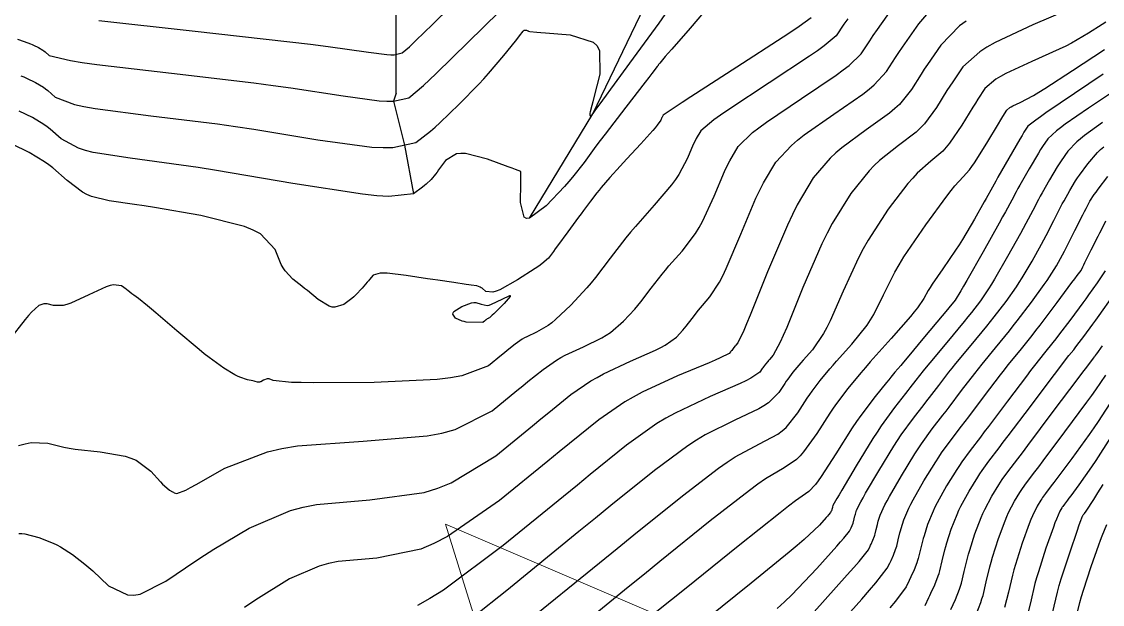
# Model space of a CAD drawing. Header units: metres. Extents: x 837117 to 838477, y 1189012 to 1191015.
# Drawn here: x 837598.8 to 837660.1, y 1190246.1 to 1190279.1 of the extents above; entities that cross this region are included whole.
import ezdxf

# ---------------------------------------------------------------- set-up
doc = ezdxf.new("R2010")
doc.units = ezdxf.units.M
doc.header["$LTSCALE"] = 0.3
doc.layers.add('COTAS 10', color=1, linetype='Continuous')
doc.layers.add('COTAS INT', color=252, linetype='Continuous')
doc.layers.add('DRENAJE', color=5, linetype='Continuous', lineweight=25)
doc.layers.add('Linea_Tendencia', color=51, linetype='Continuous', lineweight=20)

msp = doc.modelspace()

# ---------------------------------------------------------------- linework, layer by layer
at = {"layer": 'COTAS 10'}
for points, elevation in [([(837598.674, 1190255.093), (837599.049, 1190255.191), (837599.389, 1190255.256), (837600.337, 1190255.221), (837601.234, 1190254.996), (837601.542, 1190254.942), (837601.877, 1190254.891), (837603.303, 1190254.737), (837604.712, 1190254.489), (837605.036, 1190254.379), (837605.331, 1190254.252), (837606.16, 1190253.642), (837606.714, 1190253.035), (837606.835, 1190252.908), (837606.944, 1190252.8), (837607.221, 1190252.562), (837607.4, 1190252.459), (837607.446, 1190252.437), (837607.491, 1190252.417), (837607.641, 1190252.369), (837608.145, 1190252.569), (837608.413, 1190252.706), (837608.736, 1190252.879), (837610.367, 1190253.799), (837612.78, 1190254.736), (837613.597, 1190254.919), (837614.478, 1190255.069), (837618.197, 1190255.336), (837621.837, 1190255.632), (837622.668, 1190255.8), (837623.423, 1190256.006), (837625.512, 1190257.06), (837626.922, 1190258.209), (837627.249, 1190258.475), (837627.549, 1190258.718), (837628.403, 1190259.408), (837629.165, 1190259.934), (837629.407, 1190260.074), (837629.663, 1190260.212), (837630.698, 1190260.69), (837631.731, 1190261.193), (837631.984, 1190261.347), (837632.223, 1190261.507), (837632.971, 1190262.137), (837633.611, 1190262.831), (837633.782, 1190263.032), (837633.951, 1190263.237), (837634.541, 1190264.006), (837635.157, 1190264.812), (837635.343, 1190265.04), (837635.536, 1190265.27), (837636.287, 1190266.116), (837637.05, 1190267.117), (837637.25, 1190267.445), (837637.444, 1190267.794), (837638.106, 1190269.238), (837638.698, 1190270.633), (837638.848, 1190270.952), (837638.993, 1190271.241), (837639.468, 1190272.041), (837640.285, 1190272.83), (837640.646, 1190273.112), (837641.064, 1190273.422), (837643.062, 1190274.772), (837645.027, 1190276.092), (837645.426, 1190276.383), (837645.761, 1190276.642), (837646.447, 1190277.309), (837646.923, 1190278.036), (837647.127, 1190278.332), (837647.361, 1190278.67), (837648.464, 1190280.235)], 1630), ([(837598.603, 1190278.125), (837598.994, 1190278), (837599.347, 1190277.866), (837599.436, 1190277.829), (837599.521, 1190277.792), (837599.796, 1190277.66), (837600.041, 1190277.511), (837600.107, 1190277.463), (837600.173, 1190277.413), (837600.404, 1190277.209), (837601.606, 1190276.919), (837602.283, 1190276.815), (837603.11, 1190276.7), (837607.34, 1190276.197), (837611.999, 1190275.652), (837613.096, 1190275.512), (837614.11, 1190275.375), (837617.075, 1190274.917), (837619.118, 1190274.638), (837619.551, 1190274.615), (837619.926, 1190274.616), (837620.8, 1190274.812), (837621.619, 1190275.506), (837621.959, 1190275.82), (837622.348, 1190276.187), (837624.165, 1190277.955), (837625.921, 1190279.687)], 1620), ([(837627.323, 1190244.959), (837631.595, 1190248.439), (837632.605, 1190249.26), (837633.541, 1190250.019), (837636.3, 1190252.247), (837638.353, 1190253.807), (837638.844, 1190254.145), (837639.301, 1190254.443), (837640.672, 1190255.181), (837641.707, 1190255.739), (837641.952, 1190255.923), (837642.179, 1190256.12), (837642.851, 1190256.938), (837643.383, 1190257.769), (837643.522, 1190257.975), (837643.658, 1190258.17), (837644.119, 1190258.785), (837644.661, 1190259.432), (837644.847, 1190259.647), (837645.049, 1190259.878), (837645.909, 1190260.841), (837646.771, 1190261.917), (837646.974, 1190262.219), (837647.161, 1190262.522), (837647.707, 1190263.633), (837648.344, 1190264.924), (837648.588, 1190265.341), (837648.862, 1190265.784), (837650.095, 1190267.597), (837651.289, 1190269.221), (837651.537, 1190269.544), (837651.751, 1190269.813), (837652.225, 1190270.327), (837652.578, 1190270.714), (837652.714, 1190270.903), (837652.867, 1190271.127), (837653.559, 1190272.233), (837654.222, 1190273.333), (837654.357, 1190273.554), (837654.47, 1190273.74), (837654.703, 1190274.108), (837654.875, 1190274.255), (837654.95, 1190274.301), (837655.037, 1190274.348), (837655.449, 1190274.54), (837656.202, 1190274.944), (837656.503, 1190275.127), (837656.844, 1190275.34), (837658.413, 1190276.364), (837660.24, 1190277.553)], 1640), ([(837643.781, 1190245.658), (837645.651, 1190247.756), (837646.017, 1190248.173), (837646.316, 1190248.52), (837646.845, 1190249.182), (837646.943, 1190249.385), (837646.97, 1190249.443), (837646.998, 1190249.501), (837647.095, 1190249.716), (837647.185, 1190249.943), (837647.206, 1190250.009), (837647.227, 1190250.076), (837647.289, 1190250.332), (837647.357, 1190250.619), (837647.381, 1190250.706), (837647.408, 1190250.796), (837647.522, 1190251.151), (837647.784, 1190251.72), (837647.903, 1190251.946), (837648.043, 1190252.202), (837648.717, 1190253.373), (837649.477, 1190254.611), (837649.671, 1190254.909), (837649.858, 1190255.187), (837650.472, 1190256.033), (837651.072, 1190256.803), (837651.249, 1190257.035), (837651.432, 1190257.274), (837652.133, 1190258.203), (837652.875, 1190259.173), (837653.083, 1190259.437), (837653.293, 1190259.7), (837654.059, 1190260.636), (837654.843, 1190261.596), (837655.063, 1190261.874), (837655.285, 1190262.158), (837656.098, 1190263.226), (837656.815, 1190264.213), (837656.977, 1190264.445), (837657.123, 1190264.66), (837657.515, 1190265.285), (837657.849, 1190265.9), (837657.957, 1190266.108), (837658.073, 1190266.332), (837658.551, 1190267.275), (837659.002, 1190268.169), (837659.1, 1190268.362), (837659.188, 1190268.531), (837659.409, 1190268.943), (837659.653, 1190269.316), (837659.755, 1190269.46), (837659.872, 1190269.622), (837660.416, 1190270.353)], 1650), ([(837652.955, 1190245.515), (837653.222, 1190246.196), (837653.287, 1190246.394), (837653.348, 1190246.596), (837653.534, 1190247.362), (837653.739, 1190248.22), (837653.811, 1190248.481), (837653.89, 1190248.752), (837654.232, 1190249.814), (837654.605, 1190250.826), (837654.704, 1190251.065), (837654.8, 1190251.287), (837655.13, 1190251.938), (837655.429, 1190252.424), (837655.505, 1190252.542), (837655.579, 1190252.651), (837655.82, 1190252.983), (837656.288, 1190253.596), (837656.504, 1190253.882), (837656.758, 1190254.219), (837657.987, 1190255.858), (837659.241, 1190257.55), (837659.51, 1190257.92), (837659.745, 1190258.248), (837660.312, 1190259.077)], 1660)]:
    msp.add_lwpolyline(points, dxfattribs=dict(at, elevation=elevation))
at = {"layer": 'COTAS INT'}
for points, elevation in [([(837598.676, 1190250.106), (837598.848, 1190250.1), (837599.032, 1190250.078), (837599.808, 1190249.88), (837600.625, 1190249.555), (837600.836, 1190249.453), (837601.04, 1190249.347), (837601.724, 1190248.92), (837602.427, 1190248.368), (837602.643, 1190248.182), (837602.87, 1190247.983), (837603.767, 1190247.143), (837604.85, 1190246.616), (837605.194, 1190246.613), (837605.556, 1190246.672), (837607.022, 1190247.403), (837608.713, 1190248.554), (837609.218, 1190248.879), (837609.738, 1190249.206), (837611.748, 1190250.41), (837614.081, 1190251.399), (837614.806, 1190251.592), (837615.564, 1190251.749), (837618.587, 1190252.02), (837621.654, 1190252.428), (837622.441, 1190252.67), (837623.201, 1190252.969), (837625.721, 1190254.515), (837627.8, 1190256.209), (837628.282, 1190256.601), (837628.724, 1190256.959), (837629.982, 1190257.976), (837631.106, 1190258.751), (837631.463, 1190258.957), (837631.839, 1190259.161), (837633.366, 1190259.865), (837634.772, 1190260.489), (837635.072, 1190260.641), (837635.335, 1190260.784), (837635.962, 1190261.227), (837636.33, 1190261.626), (837636.428, 1190261.742), (837636.525, 1190261.859), (837636.864, 1190262.301), (837637.218, 1190262.764), (837637.325, 1190262.895), (837637.435, 1190263.027), (837637.867, 1190263.513), (837638.413, 1190264.361), (837638.596, 1190264.721), (837638.793, 1190265.135), (837639.616, 1190267.084), (837640.475, 1190269.109), (837640.694, 1190269.572), (837640.904, 1190269.991), (837641.593, 1190271.152), (837642.486, 1190272.108), (837642.824, 1190272.399), (837643.202, 1190272.7), (837644.895, 1190273.883), (837646.537, 1190275.016), (837646.884, 1190275.287), (837647.183, 1190275.539), (837647.87, 1190276.294), (837648.383, 1190277.095), (837648.573, 1190277.377), (837648.783, 1190277.684), (837649.712, 1190279.01), (837650.868, 1190280.338)], 1632), ([(837637.931, 1190280.153), (837636.753, 1190278.763), (837635.709, 1190277.572), (837635.503, 1190277.336), (837635.334, 1190277.142), (837635.023, 1190276.779), (837634.954, 1190276.689), (837634.937, 1190276.666), (837634.921, 1190276.644), (837634.87, 1190276.575), (837634.57, 1190276.185), (837634.398, 1190275.961), (837634.186, 1190275.687), (837633.098, 1190274.282), (837631.918, 1190272.745), (837631.648, 1190272.389), (837631.403, 1190272.063), (837630.725, 1190271.135), (837630.081, 1190270.314), (837629.858, 1190270.055), (837629.615, 1190269.782), (837628.574, 1190268.683), (837627.64, 1190267.989), (837627.464, 1190267.972), (837627.324, 1190268.032), (837627.116, 1190268.879), (837627.137, 1190269.961), (837627.142, 1190270.169), (837627.145, 1190270.337), (837627.153, 1190270.611), (837627.152, 1190270.622), (837627.151, 1190270.625), (837627.148, 1190270.627), (837627.136, 1190270.634), (837626.838, 1190270.743), (837626.656, 1190270.811), (837626.431, 1190270.894), (837625.26, 1190271.33), (837624.009, 1190271.646), (837623.734, 1190271.654), (837623.49, 1190271.628), (837622.866, 1190271.247), (837622.485, 1190270.715), (837622.394, 1190270.593), (837622.31, 1190270.483), (837622.059, 1190270.179), (837621.778, 1190269.914), (837621.675, 1190269.829), (837621.561, 1190269.739), (837621.059, 1190269.37), (837619.66, 1190269.214), (837618.981, 1190269.257), (837618.176, 1190269.338), (837614.214, 1190269.945), (837609.887, 1190270.683), (837608.851, 1190270.846), (837607.886, 1190270.993), (837604.987, 1190271.375), (837602.905, 1190271.707), (837602.455, 1190271.822), (837602.059, 1190271.947), (837601.089, 1190272.479), (837600.465, 1190273.029), (837600.288, 1190273.164), (837600.109, 1190273.292), (837599.449, 1190273.693), (837598.71, 1190274.049)], 1624), ([(837603.212, 1190279.196), (837608.516, 1190278.607), (837614.055, 1190277.982), (837615.218, 1190277.844), (837616.221, 1190277.721), (837618.505, 1190277.402), (837619.549, 1190277.26), (837619.771, 1190277.248), (837619.962, 1190277.249), (837620.409, 1190277.349), (837620.827, 1190277.703), (837621.001, 1190277.864), (837621.2, 1190278.052), (837622.128, 1190278.955), (837623.194, 1190279.993)], 1618), ([(837643.602, 1190279.34), (837642.919, 1190278.848), (837642.511, 1190278.575), (837642.007, 1190278.243), (837639.396, 1190276.55), (837636.79, 1190274.866), (837636.289, 1190274.539), (837635.884, 1190274.274), (837635.217, 1190273.819), (837635.171, 1190273.741), (837635.157, 1190273.713), (837635.142, 1190273.682), (837635.085, 1190273.547), (837634.872, 1190273.246), (837634.759, 1190273.111), (837634.623, 1190272.953), (837633.938, 1190272.196), (837633.161, 1190271.352), (837632.967, 1190271.139), (837632.782, 1190270.936), (837632.192, 1190270.279), (837631.7, 1190269.712), (837631.578, 1190269.566), (837631.461, 1190269.425), (837631.09, 1190268.953), (837630.69, 1190268.416), (837630.556, 1190268.233), (837630.411, 1190268.036), (837629.802, 1190267.203), (837629.225, 1190266.411), (837629.099, 1190266.24), (837628.989, 1190266.089), (837628.714, 1190265.721), (837628.337, 1190265.389), (837628.162, 1190265.262), (837627.956, 1190265.119), (837626.956, 1190264.477), (837625.951, 1190263.925), (837625.741, 1190263.839), (837625.562, 1190263.782), (837625.163, 1190263.818), (837624.96, 1190264.004), (837624.903, 1190264.041), (837624.847, 1190264.073), (837624.644, 1190264.139), (837624.321, 1190264.185), (837624.189, 1190264.204), (837624.039, 1190264.225), (837623.343, 1190264.326), (837622.434, 1190264.461), (837622.149, 1190264.504), (837621.85, 1190264.549), (837620.649, 1190264.734), (837619.573, 1190264.858), (837619.353, 1190264.865), (837619.166, 1190264.86), (837618.771, 1190264.743), (837618.567, 1190264.513), (837618.501, 1190264.436), (837618.431, 1190264.353), (837618.142, 1190264.006), (837617.792, 1190263.631), (837617.683, 1190263.531), (837617.569, 1190263.432), (837617.115, 1190263.088), (837616.595, 1190262.927), (837616.44, 1190262.944), (837616.28, 1190262.987), (837615.66, 1190263.362), (837615.043, 1190263.872), (837614.884, 1190264), (837614.731, 1190264.122), (837614.22, 1190264.514), (837613.778, 1190264.988), (837613.667, 1190265.163), (837613.562, 1190265.356), (837613.224, 1190266.207), (837612.391, 1190267.095), (837611.973, 1190267.31), (837611.474, 1190267.512), (837608.998, 1190268.133), (837606.374, 1190268.586), (837605.782, 1190268.682), (837605.249, 1190268.766), (837603.81, 1190268.964), (837602.802, 1190269.211), (837602.54, 1190269.326), (837602.286, 1190269.461), (837601.432, 1190270.114), (837600.611, 1190270.837), (837600.379, 1190271.014), (837600.144, 1190271.183), (837599.276, 1190271.71), (837598.304, 1190272.178)], 1626), ([(837598.794, 1190276.057), (837598.959, 1190275.989), (837599.115, 1190275.921), (837599.623, 1190275.677), (837600.075, 1190275.401), (837600.197, 1190275.314), (837600.319, 1190275.221), (837600.747, 1190274.844), (837601.833, 1190274.433), (837602.369, 1190274.318), (837603.007, 1190274.204), (837606.163, 1190273.786), (837609.942, 1190273.323), (837610.973, 1190273.179), (837611.998, 1190273.029), (837615.644, 1190272.431), (837618.687, 1190272.017), (837619.332, 1190271.982), (837619.89, 1190271.983), (837621.191, 1190272.275), (837622.02, 1190272.922), (837622.28, 1190273.147), (837622.554, 1190273.392), (837623.655, 1190274.438), (837624.767, 1190275.577), (837625.047, 1190275.88), (837625.316, 1190276.178), (837626.188, 1190277.207), (837626.839, 1190278.022), (837626.967, 1190278.184), (837627.074, 1190278.319), (837627.274, 1190278.577), (837627.335, 1190278.634), (837627.355, 1190278.642), (837627.375, 1190278.646), (837627.457, 1190278.635), (837627.542, 1190278.605), (837627.564, 1190278.597), (837627.586, 1190278.59), (837627.659, 1190278.569), (837628.051, 1190278.529), (837628.275, 1190278.51), (837628.547, 1190278.488), (837629.946, 1190278.383), (837631.25, 1190277.964), (837631.463, 1190277.744), (837631.612, 1190277.479), (837631.617, 1190276.149), (837631.282, 1190274.833), (837631.217, 1190274.577), (837631.164, 1190274.368), (837631.072, 1190274.005), (837631.062, 1190273.943), (837631.06, 1190273.925), (837631.058, 1190273.905), (837631.054, 1190273.828), (837631.067, 1190273.777), (837631.075, 1190273.773), (837631.086, 1190273.774), (837631.143, 1190273.816), (837631.207, 1190273.883), (837631.221, 1190273.9), (837631.235, 1190273.916), (837631.274, 1190273.966), (837631.316, 1190274.023), (837631.331, 1190274.043), (837631.347, 1190274.064), (837631.419, 1190274.158), (837631.793, 1190274.668), (837632, 1190274.951), (837632.251, 1190275.297), (837633.532, 1190277.061), (837634.977, 1190279.04), (837635.332, 1190279.521)], 1622), ([(837658.218, 1190279.822), (837656.176, 1190278.951), (837654.029, 1190277.939), (837653.569, 1190277.676), (837653.168, 1190277.421), (837652.208, 1190276.559), (837651.627, 1190275.712), (837651.465, 1190275.466), (837651.303, 1190275.214), (837650.715, 1190274.263), (837650.025, 1190273.333), (837649.799, 1190273.095), (837649.558, 1190272.865), (837648.56, 1190272.105), (837647.476, 1190271.257), (837647.181, 1190270.971), (837646.887, 1190270.665), (837645.844, 1190269.375), (837644.803, 1190267.686), (837644.511, 1190267.127), (837644.217, 1190266.529), (837643.14, 1190264.043), (837642.219, 1190261.785), (837642.023, 1190261.332), (837641.852, 1190260.953), (837641.449, 1190260.206), (837641.238, 1190259.97), (837641.189, 1190259.913), (837641.143, 1190259.861), (837641.01, 1190259.702), (837640.897, 1190259.551), (837640.864, 1190259.503), (837640.83, 1190259.453), (837640.699, 1190259.249), (837640.184, 1190258.904), (837639.907, 1190258.764), (837639.571, 1190258.606), (837637.876, 1190257.876), (837635.887, 1190256.932), (837635.367, 1190256.639), (837634.861, 1190256.333), (837633.141, 1190255.111), (837631.074, 1190253.441), (837630.348, 1190252.852), (837629.556, 1190252.208), (837626.14, 1190249.424), (837622.759, 1190246.894), (837621.988, 1190246.409), (837621.29, 1190246.018)], 1636), ([(837645.68, 1190279.288), (837645.464, 1190278.976), (837645.025, 1190278.324), (837644.34, 1190277.745), (837643.968, 1190277.479), (837643.517, 1190277.167), (837641.229, 1190275.661), (837638.927, 1190274.144), (837638.467, 1190273.826), (837638.084, 1190273.552), (837637.342, 1190272.93), (837637.082, 1190272.491), (837637.002, 1190272.333), (837636.92, 1190272.158), (837636.595, 1190271.393), (837636.096, 1190270.453), (837635.903, 1190270.168), (837635.686, 1190269.873), (837634.707, 1190268.718), (837633.636, 1190267.512), (837633.361, 1190267.184), (837633.096, 1190266.86), (837632.217, 1190265.711), (837631.377, 1190264.614), (837631.137, 1190264.322), (837630.892, 1190264.036), (837629.98, 1190263.046), (837629.112, 1190262.229), (837628.896, 1190262.053), (837628.689, 1190261.897), (837628.031, 1190261.515), (837627.486, 1190261.263), (837627.352, 1190261.191), (837627.224, 1190261.117), (837626.823, 1190260.84), (837626.374, 1190260.477), (837626.217, 1190260.35), (837626.044, 1190260.21), (837625.302, 1190259.605), (837623.801, 1190259.045), (837623.15, 1190258.934), (837622.397, 1190258.842), (837618.829, 1190258.665), (837615.376, 1190258.65), (837614.696, 1190258.659), (837614.136, 1190258.673), (837613.108, 1190258.775), (837612.874, 1190258.864), (837612.814, 1190258.871), (837612.756, 1190258.87), (837612.563, 1190258.801), (837612.402, 1190258.71), (837612.363, 1190258.696), (837612.327, 1190258.686), (837612.22, 1190258.686), (837612.077, 1190258.724), (837612.019, 1190258.738), (837611.952, 1190258.753), (837611.644, 1190258.818), (837611.218, 1190258.964), (837611.077, 1190259.031), (837610.927, 1190259.108), (837610.302, 1190259.482), (837609.475, 1190260.077), (837609.197, 1190260.295), (837608.898, 1190260.535), (837607.64, 1190261.592), (837606.456, 1190262.607), (837606.204, 1190262.82), (837605.984, 1190263.004), (837605.463, 1190263.424), (837605.201, 1190263.62), (837605.145, 1190263.663), (837605.096, 1190263.7), (837604.978, 1190263.793), (837604.863, 1190263.884), (837604.815, 1190263.921), (837604.761, 1190263.962), (837604.509, 1190264.151), (837604.042, 1190264.205), (837603.853, 1190264.161), (837603.638, 1190264.092), (837602.643, 1190263.631), (837601.63, 1190263.156), (837601.403, 1190263.078), (837601.199, 1190263.024), (837600.657, 1190263.023), (837600.289, 1190263.117), (837600.196, 1190263.123), (837600.107, 1190263.119), (837599.815, 1190263.034), (837599.396, 1190262.649), (837599.227, 1190262.457), (837599.035, 1190262.228), (837598.147, 1190261.094)], 1628), ([(837652.395, 1190279.161), (837652.018, 1190278.879), (837650.96, 1190277.784), (837650.205, 1190276.698), (837650.019, 1190276.421), (837649.843, 1190276.155), (837649.292, 1190275.279), (837648.604, 1190274.436), (837648.341, 1190274.191), (837648.048, 1190273.941), (837646.727, 1190272.994), (837645.339, 1190271.978), (837645.002, 1190271.685), (837644.687, 1190271.386), (837643.719, 1190270.263), (837642.815, 1190268.741), (837642.539, 1190268.191), (837642.253, 1190267.585), (837641.127, 1190264.93), (837640.141, 1190262.476), (837639.943, 1190261.997), (837639.777, 1190261.605), (837639.447, 1190260.911), (837639.335, 1190260.785), (837639.306, 1190260.751), (837639.279, 1190260.717), (837639.187, 1190260.597), (837639.099, 1190260.482), (837639.074, 1190260.452), (837639.048, 1190260.422), (837638.953, 1190260.318), (837638.446, 1190260.062), (837638.161, 1190259.935), (837637.813, 1190259.784), (837636.034, 1190259.04), (837634.016, 1190258.109), (837633.518, 1190257.841), (837633.046, 1190257.568), (837631.562, 1190256.543), (837629.899, 1190255.2), (837629.315, 1190254.727), (837628.678, 1190254.209), (837625.93, 1190251.969), (837622.98, 1190249.931), (837622.215, 1190249.54), (837621.472, 1190249.223), (837618.977, 1190248.704), (837616.788, 1190248.508), (837616.239, 1190248.394), (837615.714, 1190248.255), (837614.024, 1190247.538), (837612.126, 1190246.35), (837611.47, 1190245.914)], 1634), ([(837660.314, 1190279.101), (837660.101, 1190278.968), (837659.33, 1190278.466), (837658.367, 1190277.907), (837658.033, 1190277.738), (837657.67, 1190277.562), (837656.114, 1190276.872), (837654.645, 1190276.191), (837654.335, 1190276.02), (837654.068, 1190275.857), (837653.455, 1190275.333), (837653.048, 1190274.726), (837652.911, 1190274.51), (837652.763, 1190274.274), (837652.137, 1190273.248), (837651.446, 1190272.23), (837651.257, 1190271.999), (837651.068, 1190271.79), (837650.393, 1190271.216), (837649.613, 1190270.535), (837649.359, 1190270.258), (837649.088, 1190269.943), (837647.97, 1190268.486), (837646.832, 1190266.735), (837646.549, 1190266.234), (837646.28, 1190265.727), (837645.424, 1190263.838), (837644.69, 1190262.154), (837644.498, 1190261.775), (837644.312, 1190261.435), (837643.679, 1190260.523), (837643.144, 1190259.924), (837643.018, 1190259.78), (837642.902, 1190259.646), (837642.565, 1190259.243), (837642.278, 1190258.86), (837642.193, 1190258.739), (837642.106, 1190258.611), (837641.775, 1190258.093), (837641.181, 1190257.512), (837640.929, 1190257.344), (837640.639, 1190257.173), (837639.274, 1190256.529), (837637.594, 1190255.688), (837637.105, 1190255.392), (837636.607, 1190255.07), (837634.721, 1190253.679), (837632.249, 1190251.682), (837631.381, 1190250.978), (837630.434, 1190250.208), (837626.349, 1190246.879), (837622.537, 1190243.856)], 1638), ([(837660.166, 1190276.139), (837658.529, 1190275.045), (837656.913, 1190273.949), (837656.597, 1190273.73), (837656.339, 1190273.548), (837655.882, 1190273.196), (837655.666, 1190272.849), (837655.56, 1190272.67), (837655.433, 1190272.455), (837654.81, 1190271.378), (837654.194, 1190270.303), (837654.072, 1190270.089), (837653.971, 1190269.912), (837653.783, 1190269.573), (837653.61, 1190269.258), (837653.52, 1190269.096), (837653.41, 1190268.901), (837652.861, 1190267.925), (837652.179, 1190266.771), (837651.986, 1190266.464), (837651.792, 1190266.162), (837651.076, 1190265.117), (837650.468, 1190264.244), (837650.341, 1190264.05), (837650.233, 1190263.877), (837649.991, 1190263.429), (837649.632, 1190262.891), (837649.449, 1190262.662), (837649.23, 1190262.398), (837648.139, 1190261.158), (837646.954, 1190259.832), (837646.676, 1190259.514), (837646.42, 1190259.218), (837645.674, 1190258.326), (837645.038, 1190257.479), (837644.851, 1190257.21), (837644.659, 1190256.927), (837643.927, 1190255.782), (837643.177, 1190254.728), (837642.975, 1190254.502), (837642.775, 1190254.306), (837642.07, 1190253.834), (837641.008, 1190253.198), (837640.582, 1190252.898), (837640.099, 1190252.543), (837637.88, 1190250.814), (837635.029, 1190248.515), (837634.148, 1190247.802), (837633.228, 1190247.055), (837629.573, 1190244.079)], 1642), ([(837660.69, 1190275.124), (837659.325, 1190274.224), (837658.006, 1190273.309), (837657.736, 1190273.109), (837657.505, 1190272.932), (837657.015, 1190272.486), (837656.717, 1190272.043), (837656.608, 1190271.868), (837656.488, 1190271.67), (837655.96, 1190270.77), (837655.442, 1190269.86), (837655.329, 1190269.658), (837655.229, 1190269.476), (837654.975, 1190268.999), (837654.622, 1190268.343), (837654.46, 1190268.049), (837654.27, 1190267.707), (837653.348, 1190266.067), (837652.433, 1190264.457), (837652.246, 1190264.133), (837652.088, 1190263.863), (837651.759, 1190263.329), (837651.41, 1190262.895), (837651.239, 1190262.688), (837651.037, 1190262.443), (837650.037, 1190261.245), (837649.043, 1190260.06), (837648.844, 1190259.823), (837648.678, 1190259.626), (837648.352, 1190259.245), (837648.113, 1190258.96), (837648.001, 1190258.823), (837647.869, 1190258.661), (837647.228, 1190257.868), (837646.419, 1190256.788), (837646.18, 1190256.446), (837645.936, 1190256.085), (837645.002, 1190254.626), (837644.175, 1190253.336), (837643.997, 1190253.082), (837643.842, 1190252.872), (837643.468, 1190252.487), (837642.714, 1190251.954), (837642.32, 1190251.651), (837641.845, 1190251.28), (837639.459, 1190249.382), (837636.517, 1190247.012), (837635.691, 1190246.344), (837634.861, 1190245.671)], 1644), ([(837660.122, 1190273.402), (837659.1, 1190272.669), (837658.874, 1190272.488), (837658.672, 1190272.316), (837658.149, 1190271.775), (837657.769, 1190271.236), (837657.657, 1190271.065), (837657.543, 1190270.886), (837657.11, 1190270.161), (837656.691, 1190269.417), (837656.586, 1190269.226), (837656.486, 1190269.041), (837656.167, 1190268.424), (837655.773, 1190267.672), (837655.626, 1190267.402), (837655.463, 1190267.105), (837654.737, 1190265.807), (837653.996, 1190264.524), (837653.823, 1190264.237), (837653.664, 1190263.98), (837653.206, 1190263.295), (837652.688, 1190262.633), (837652.491, 1190262.389), (837652.272, 1190262.12), (837651.286, 1190260.933), (837650.327, 1190259.78), (837650.123, 1190259.533), (837649.947, 1190259.317), (837649.534, 1190258.798), (837649.206, 1190258.369), (837649.083, 1190258.21), (837648.946, 1190258.034), (837648.332, 1190257.253), (837647.569, 1190256.202), (837647.337, 1190255.856), (837647.096, 1190255.485), (837646.152, 1190253.947), (837645.34, 1190252.568), (837645.183, 1190252.299), (837645.055, 1190252.078), (837644.838, 1190251.685), (837644.815, 1190251.614), (837644.809, 1190251.595), (837644.805, 1190251.578), (837644.791, 1190251.52), (837644.778, 1190251.469), (837644.774, 1190251.455), (837644.77, 1190251.442), (837644.752, 1190251.396), (837644.727, 1190251.341), (837644.721, 1190251.329), (837644.701, 1190251.288), (837644.595, 1190251.155), (837644.534, 1190251.085), (837644.461, 1190251.001), (837644.084, 1190250.578), (837643.206, 1190249.758), (837642.817, 1190249.424), (837642.364, 1190249.042), (837640.202, 1190247.278), (837637.695, 1190245.259)], 1646), ([(837641.681, 1190245.849), (837642.097, 1190246.236), (837642.507, 1190246.63), (837643.932, 1190248.118), (837645.056, 1190249.378), (837645.275, 1190249.629), (837645.455, 1190249.837), (837645.773, 1190250.235), (837645.832, 1190250.357), (837645.848, 1190250.392), (837645.865, 1190250.427), (837645.924, 1190250.556), (837645.977, 1190250.692), (837645.99, 1190250.732), (837646.002, 1190250.772), (837646.04, 1190250.926), (837646.081, 1190251.098), (837646.095, 1190251.15), (837646.111, 1190251.205), (837646.18, 1190251.418), (837646.419, 1190251.899), (837646.543, 1190252.123), (837646.691, 1190252.385), (837647.434, 1190253.66), (837648.287, 1190255.048), (837648.504, 1190255.382), (837648.713, 1190255.695), (837649.402, 1190256.643), (837650.009, 1190257.419), (837650.166, 1190257.622), (837650.319, 1190257.821), (837650.834, 1190258.501), (837651.411, 1190259.245), (837651.603, 1190259.485), (837651.81, 1190259.74), (837652.673, 1190260.785), (837653.557, 1190261.858), (837653.777, 1190262.132), (837653.986, 1190262.395), (837654.652, 1190263.26), (837655.24, 1190264.096), (837655.4, 1190264.341), (837655.559, 1190264.592), (837656.126, 1190265.546), (837656.656, 1190266.502), (837656.792, 1190266.755), (837656.923, 1190267.002), (837657.359, 1190267.85), (837657.744, 1190268.605), (837657.843, 1190268.794), (837657.939, 1190268.974), (837658.259, 1190269.552), (837658.598, 1190270.101), (837658.706, 1190270.263), (837658.82, 1190270.429), (837659.282, 1190271.064), (837659.838, 1190271.7), (837660.012, 1190271.867), (837660.193, 1190272.029)], 1648), ([(837644.226, 1190243.862), (837646.468, 1190246.379), (837646.907, 1190246.883), (837647.268, 1190247.304), (837647.917, 1190248.128), (837648.054, 1190248.413), (837648.13, 1190248.575), (837648.267, 1190248.875), (837648.392, 1190249.193), (837648.422, 1190249.286), (837648.451, 1190249.38), (837648.538, 1190249.738), (837648.634, 1190250.139), (837648.667, 1190250.261), (837648.704, 1190250.387), (837648.864, 1190250.883), (837649.148, 1190251.541), (837649.263, 1190251.77), (837649.394, 1190252.019), (837650, 1190253.086), (837650.667, 1190254.173), (837650.838, 1190254.435), (837651.002, 1190254.68), (837651.541, 1190255.423), (837652.135, 1190256.188), (837652.332, 1190256.447), (837652.545, 1190256.727), (837653.433, 1190257.906), (837654.339, 1190259.101), (837654.563, 1190259.39), (837654.776, 1190259.66), (837655.446, 1190260.488), (837656.129, 1190261.334), (837656.349, 1190261.616), (837656.584, 1190261.92), (837657.544, 1190263.192), (837658.391, 1190264.33), (837658.554, 1190264.549), (837658.686, 1190264.727), (837658.904, 1190265.024), (837659.002, 1190265.218), (837659.058, 1190265.331), (837659.128, 1190265.469), (837659.484, 1190266.182), (837659.877, 1190266.969), (837659.969, 1190267.154), (837660.055, 1190267.325), (837660.302, 1190267.822)], 1652), ([(837660.264, 1190265.001), (837659.819, 1190264.309), (837659.331, 1190263.63), (837659.174, 1190263.414), (837659.006, 1190263.185), (837658.319, 1190262.257), (837657.634, 1190261.349), (837657.467, 1190261.133), (837657.311, 1190260.933), (837656.832, 1190260.339), (837656.259, 1190259.62), (837656.043, 1190259.342), (837655.803, 1190259.028), (837654.732, 1190257.609), (837653.657, 1190256.179), (837653.415, 1190255.86), (837653.197, 1190255.573), (837652.611, 1190254.813), (837652.146, 1190254.173), (837652.005, 1190253.962), (837651.858, 1190253.736), (837651.282, 1190252.799), (837650.746, 1190251.836), (837650.623, 1190251.594), (837650.512, 1190251.363), (837650.206, 1190250.616), (837650.001, 1190249.979), (837649.953, 1190249.816), (837649.91, 1190249.659), (837649.787, 1190249.144), (837649.675, 1190248.684), (837649.638, 1190248.563), (837649.6, 1190248.444), (837649.439, 1190248.035), (837649.263, 1190247.649), (837649.165, 1190247.441), (837648.989, 1190247.075), (837648.379, 1190246.265), (837648.057, 1190245.882)], 1654), ([(837625.004, 1190262.078), (837624.987, 1190262.064), (837624.043, 1190262.093), (837623.933, 1190262.118), (837623.825, 1190262.149), (837623.449, 1190262.313), (837623.28, 1190262.539), (837623.302, 1190262.609), (837623.354, 1190262.681), (837623.793, 1190262.967), (837624.349, 1190263.176), (837624.476, 1190263.199), (837624.59, 1190263.207), (837624.904, 1190263.111), (837625.228, 1190263.037), (837625.349, 1190263.058), (837625.483, 1190263.097), (837626.078, 1190263.39), (837626.511, 1190263.602), (837626.543, 1190263.591), (837626.536, 1190263.549), (837626.194, 1190263.143), (837625.707, 1190262.651), (837625.608, 1190262.555), (837625.526, 1190262.477), (837625.363, 1190262.339), (837625.309, 1190262.314), (837625.283, 1190262.3), (837625.244, 1190262.272), (837625.199, 1190262.237), (837625.184, 1190262.224), (837625.167, 1190262.21), (837625.093, 1190262.15), (837625.004, 1190262.078)], 1626), ([(837650.061, 1190246.022), (837650.277, 1190246.469), (837650.336, 1190246.596), (837650.396, 1190246.724), (837650.611, 1190247.195), (837650.807, 1190247.695), (837650.855, 1190247.84), (837650.899, 1190247.988), (837651.036, 1190248.55), (837651.186, 1190249.18), (837651.239, 1190249.371), (837651.297, 1190249.57), (837651.548, 1190250.349), (837651.877, 1190251.184), (837651.983, 1190251.418), (837652.097, 1190251.653), (837652.565, 1190252.512), (837653.048, 1190253.299), (837653.171, 1190253.488), (837653.29, 1190253.666), (837653.681, 1190254.203), (837654.26, 1190254.958), (837654.498, 1190255.272), (837654.77, 1190255.632), (837656.031, 1190257.312), (837657.268, 1190258.956), (837657.523, 1190259.294), (837657.742, 1190259.581), (837658.218, 1190260.191), (837658.488, 1190260.525), (837658.576, 1190260.637), (837658.669, 1190260.759), (837659.055, 1190261.269), (837659.565, 1190261.967), (837659.737, 1190262.206), (837659.923, 1190262.465), (837660.707, 1190263.568)], 1656), ([(837651.528, 1190245.798), (837651.783, 1190246.355), (837652.014, 1190246.945), (837652.071, 1190247.117), (837652.123, 1190247.292), (837652.285, 1190247.956), (837652.463, 1190248.7), (837652.525, 1190248.926), (837652.594, 1190249.161), (837652.89, 1190250.082), (837653.241, 1190251.005), (837653.343, 1190251.241), (837653.448, 1190251.47), (837653.848, 1190252.225), (837654.239, 1190252.862), (837654.338, 1190253.015), (837654.434, 1190253.158), (837654.75, 1190253.593), (837655.323, 1190254.343), (837655.582, 1190254.685), (837655.883, 1190255.085), (837657.331, 1190257.015), (837658.732, 1190258.884), (837659.003, 1190259.246), (837659.225, 1190259.541), (837659.605, 1190260.042), (837659.665, 1190260.116), (837659.684, 1190260.141), (837659.705, 1190260.168), (837659.79, 1190260.281), (837660.124, 1190260.748)], 1658), ([(837660.748, 1190257.786), (837659.88, 1190256.456), (837659.627, 1190256.085), (837659.368, 1190255.713), (837658.387, 1190254.36), (837657.537, 1190253.227), (837657.362, 1190252.995), (837657.213, 1190252.797), (837656.889, 1190252.373), (837656.723, 1190252.144), (837656.672, 1190252.068), (837656.619, 1190251.987), (837656.413, 1190251.651), (837656.151, 1190251.103), (837656.064, 1190250.889), (837655.969, 1190250.647), (837655.574, 1190249.547), (837655.187, 1190248.343), (837655.097, 1190248.036), (837655.015, 1190247.741), (837654.783, 1190246.768), (837654.572, 1190245.9)], 1662), ([(837661.184, 1190256.496), (837660.016, 1190254.664), (837659.745, 1190254.25), (837659.496, 1190253.876), (837658.786, 1190252.861), (837658.317, 1190252.235), (837658.22, 1190252.107), (837658.138, 1190251.997), (837657.959, 1190251.763), (837657.867, 1190251.636), (837657.839, 1190251.595), (837657.81, 1190251.55), (837657.696, 1190251.364), (837657.503, 1190250.92), (837657.424, 1190250.713), (837657.334, 1190250.468), (837656.917, 1190249.28), (837656.483, 1190247.935), (837656.383, 1190247.592), (837656.292, 1190247.261), (837656.032, 1190246.174), (837655.796, 1190245.204)], 1664), ([(837657.281, 1190245.58), (837657.568, 1190246.782), (837657.669, 1190247.147), (837657.78, 1190247.526), (837658.259, 1190249.012), (837658.698, 1190250.289), (837658.784, 1190250.536), (837658.854, 1190250.737), (837658.979, 1190251.077), (837659, 1190251.113), (837659.006, 1190251.121), (837659.011, 1190251.129), (837659.029, 1190251.153), (837659.063, 1190251.198), (837659.078, 1190251.219), (837659.097, 1190251.243), (837659.186, 1190251.362), (837659.624, 1190252.038), (837659.863, 1190252.414), (837660.152, 1190252.872)], 1666), ([(837658.56, 1190245.027), (837658.837, 1190246.187), (837658.932, 1190246.53), (837659.035, 1190246.883), (837659.474, 1190248.235), (837659.911, 1190249.459), (837660.013, 1190249.73), (837660.106, 1190249.973), (837660.374, 1190250.608)], 1668)]:
    msp.add_lwpolyline(points, dxfattribs=dict(at, elevation=elevation))
at = {"layer": 'DRENAJE'}
for p, q in [((837631.221, 1190273.9), (837634.716, 1190281.18)), ((837620.075, 1190275.06), (837619.926, 1190274.616)), ((837619.926, 1190274.616), (837620.541, 1190272.129)), ((837627.64, 1190267.989), (837631.221, 1190273.9)), ((837620.541, 1190272.129), (837621.059, 1190269.37))]:
    msp.add_line(p, q, dxfattribs=at)
msp.add_polyline3d([(837620.075, 1190275.06, 0), (837620.075, 1190280.058, 0), (837619.075, 1190281.058, 0), (837619.075, 1190282.057, 0), (837617.076, 1190284.057, 0)], dxfattribs=at)
at = {"layer": 'Linea_Tendencia'}
msp.add_lwpolyline([(838041.852, 1190952.651), (838165.343, 1190589.154), (838075.416, 1190256.306), (838109.489, 1190042.064), (837622.868, 1190250.641), (837754.279, 1189827.032), (837723.495, 1189335.311)], dxfattribs=at)

doc.saveas('drawing.dxf')
